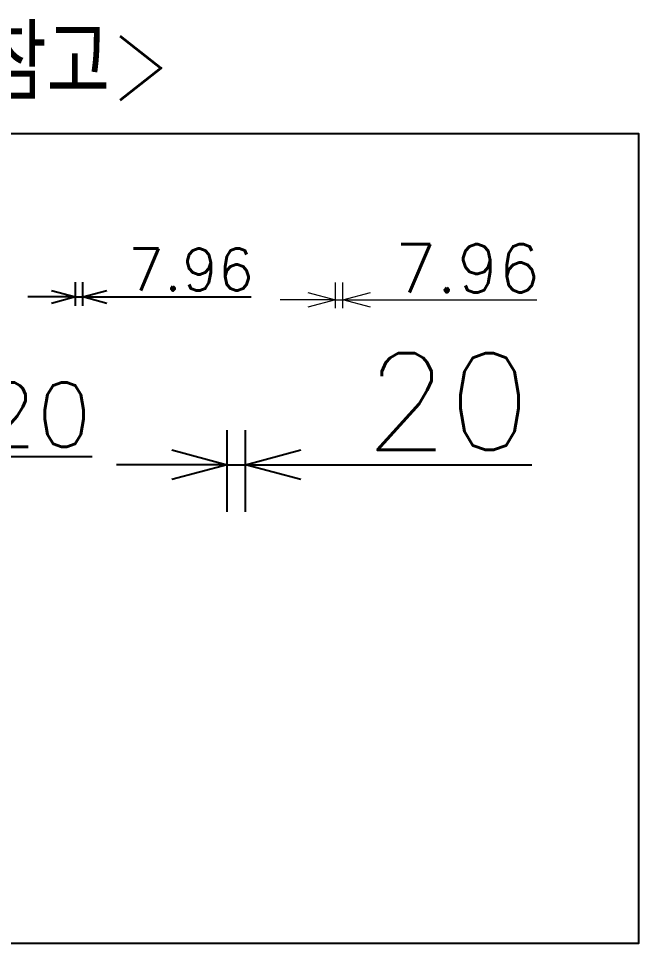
# Model space of a CAD drawing. Header units: millimetres. Extents: x 100 to 1520, y 4867 to 5871.
# Drawn here: x 847 to 1520, y 4867 to 5871 of the extents above; entities that cross this region are included whole.
import ezdxf

# ---------------------------------------------------------------- set-up
doc = ezdxf.new("R2010")
doc.units = ezdxf.units.MM
doc.layers.add('AM_5', color=3, linetype='Continuous', lineweight=25)
doc.layers.add('AM_REFDIM', color=4, linetype='Continuous', lineweight=25)
doc.layers.add('O', color=7, linetype='Continuous')
doc.styles.get("Standard").update_dxf_attribs({"font": 'romans.shx', "bigfont": 'whgtxt.shx'})
doc.dimstyles.new('ISO-25-S13', dxfattribs={"dimscale": 13, "dimtxt": 3.5, "dimasz": 2, "dimexe": 1.25, "dimexo": 0.3, "dimgap": 0.5, "dimtad": 1, "dimdsep": 46, "dimtxsty": 'Standard', "dimblk": 'OPEN30', "dimcen": 3, "dimclrd": 8, "dimclre": 8, "dimclrt": 60, "dimazin": 2, "dimtp": 0.02, "dimtm": 0.02, "dimtfac": 0.5, "dimtmove": 0, "dimatfit": 3, "dimldrblk": 'OPEN30', "dimfxl": 1.25, "dimtolj": 2, "dimlwd": -1, "dimlwe": -1, "dimarcsym": 0})
doc.dimstyles.new('ISO-25-S15', dxfattribs={"dimscale": 15, "dimtxt": 3.5, "dimasz": 2, "dimexe": 1.25, "dimexo": 0.3, "dimgap": 0.5, "dimtad": 1, "dimdsep": 46, "dimtxsty": 'Standard', "dimblk": 'OPEN30', "dimcen": 3, "dimclrd": 8, "dimclre": 8, "dimclrt": 60, "dimazin": 2, "dimtp": 0.02, "dimtm": 0.02, "dimtfac": 0.5, "dimtmove": 0, "dimatfit": 3, "dimldrblk": 'OPEN30', "dimfxl": 1.25, "dimtolj": 2, "dimlwd": 0, "dimlwe": 0, "dimarcsym": 0})
doc.dimstyles.new('ISO-25-S20', dxfattribs={"dimscale": 20, "dimtxt": 3.5, "dimasz": 2, "dimexe": 1.25, "dimexo": 0.3, "dimgap": 0.5, "dimtad": 1, "dimdsep": 46, "dimtxsty": 'Standard', "dimblk": 'OPEN30', "dimcen": 3, "dimclrd": 8, "dimclre": 8, "dimclrt": 60, "dimazin": 2, "dimtp": 0.02, "dimtm": 0.02, "dimtfac": 0.5, "dimtmove": 0, "dimatfit": 3, "dimldrblk": 'OPEN30', "dimfxl": 1.25, "dimtolj": 2, "dimlwd": -1, "dimlwe": -1, "dimarcsym": 0})
doc.dimstyles.new('ISO-25-S30', dxfattribs={"dimscale": 30, "dimtxt": 3.5, "dimasz": 2, "dimexe": 1.25, "dimexo": 0.3, "dimgap": 0.5, "dimtad": 1, "dimdsep": 46, "dimtxsty": 'Standard', "dimblk": 'OPEN30', "dimcen": 3, "dimclrd": 8, "dimclre": 8, "dimclrt": 60, "dimazin": 2, "dimtp": 0.02, "dimtm": 0.02, "dimtfac": 0.5, "dimtmove": 0, "dimatfit": 3, "dimldrblk": 'OPEN30', "dimfxl": 1.25, "dimtolj": 2, "dimlwd": -1, "dimlwe": -1, "dimarcsym": 0})

# ---------------------------------------------------------------- blocks, each defined once
blk = doc.blocks.new('_Open30')
at = {"color": 0, "linetype": 'ByBlock', "lineweight": -2}
for p, q in [((-1, 0.268), (0, 0)), ((0, 0), (-1, -0.268)), ((0, 0), (-1, 0))]:
    blk.add_line(p, q, dxfattribs=at)
blk = doc.blocks.new('*D30')
at = {"layer": 'AM_5', "color": 8, "transparency": 16777216}
for p, q in [((699.9, 5340.9), (699.9, 5420.1)), ((719.9, 5340.9), (719.9, 5420.1)), ((659.9, 5395.1), (619.9, 5395.1)), ((699.9, 5395.1), (719.9, 5395.1)), ((759.9, 5395.1), (927.2, 5395.1))]:
    blk.add_line(p, q, dxfattribs=at)
at = {"layer": 'Defpoints', "color": 0, "transparency": 16777216}
for p in [(719.9, 5395.1), (699.9, 5334.9), (719.9, 5334.9)]:
    blk.add_point(p, dxfattribs=at)
at = {"layer": 'AM_5', "color": 8, "transparency": 16777216, "xscale": 40, "yscale": 40, "zscale": 40}
blk.add_blockref('_Open30', (699.9, 5395.1), dxfattribs=at)
at = {"layer": 'AM_5', "color": 8, "transparency": 16777216, "xscale": 40, "yscale": 40, "zscale": 40, "rotation": 180}
blk.add_blockref('_Open30', (719.9, 5395.1), dxfattribs=at)
at = {"layer": 'AM_5', "color": 60, "transparency": 16777216, "insert": (866.6, 5440.8), "char_height": 70, "attachment_point": 5}
blk.add_mtext('\\A2;20', dxfattribs=at)
blk = doc.blocks.new('*D44')
at = {"layer": 'AM_REFDIM', "color": 8, "transparency": 16777216}
for p, q in [((1073.5, 5335.1), (1073.5, 5423.8)), ((1093.5, 5335.1), (1093.5, 5423.8)), ((1013.5, 5386.3), (953.5, 5386.3)), ((1073.5, 5386.3), (1093.5, 5386.3)), ((1153.5, 5386.3), (1404.4, 5386.3))]:
    blk.add_line(p, q, dxfattribs=at)
at = {"layer": 'Defpoints', "color": 0, "transparency": 16777216}
for p in [(1093.5, 5386.3), (1073.5, 5326.1), (1093.5, 5326.1)]:
    blk.add_point(p, dxfattribs=at)
at = {"layer": 'AM_REFDIM', "color": 8, "transparency": 16777216, "xscale": 60, "yscale": 60, "zscale": 60}
blk.add_blockref('_Open30', (1073.5, 5386.3), dxfattribs=at)
at = {"layer": 'AM_REFDIM', "color": 8, "transparency": 16777216, "xscale": 60, "yscale": 60, "zscale": 60, "rotation": 180}
blk.add_blockref('_Open30', (1093.5, 5386.3), dxfattribs=at)
at = {"layer": 'AM_REFDIM', "color": 60, "transparency": 16777216, "insert": (1313.5, 5454.9), "char_height": 105, "attachment_point": 5}
blk.add_mtext('\\A2;20', dxfattribs=at)
blk = doc.blocks.new('*D46')
at = {"layer": 'Defpoints', "color": 0, "transparency": 16777216}
for p in [(1199.2, 5565.4), (1191.2, 5551.7), (1199.2, 5551.7)]:
    blk.add_point(p, dxfattribs=at)
at = {"layer": 'O', "color": 8, "lineweight": 0, "transparency": 16777216}
for p, q in [((1191.2, 5556.2), (1191.2, 5584.1)), ((1199.2, 5556.2), (1199.2, 5584.1)), ((1161.2, 5565.4), (1131.2, 5565.4)), ((1191.2, 5565.4), (1199.2, 5565.4)), ((1229.2, 5565.4), (1410.1, 5565.4))]:
    blk.add_line(p, q, dxfattribs=at)
at = {"layer": 'O', "color": 8, "lineweight": 0, "transparency": 16777216, "xscale": 30, "yscale": 30, "zscale": 30}
blk.add_blockref('_Open30', (1191.2, 5565.4), dxfattribs=at)
at = {"layer": 'O', "color": 8, "lineweight": 0, "transparency": 16777216, "xscale": 30, "yscale": 30, "zscale": 30, "rotation": 180}
blk.add_blockref('_Open30', (1199.2, 5565.4), dxfattribs=at)
at = {"layer": 'O', "color": 60, "transparency": 16777216, "insert": (1334.6, 5599.7), "char_height": 52.5, "attachment_point": 5}
blk.add_mtext('7.96', dxfattribs=at)
blk = doc.blocks.new('*D47')
at = {"layer": 'Defpoints', "color": 0, "transparency": 16777216}
for p in [(916.9, 5568.5), (909, 5554.8), (916.9, 5554.8)]:
    blk.add_point(p, dxfattribs=at)
at = {"layer": 'O', "color": 8, "transparency": 16777216}
for p, q in [((909, 5558.7), (909, 5584.7)), ((916.9, 5558.7), (916.9, 5584.7)), ((883, 5568.5), (857, 5568.5)), ((909, 5568.5), (916.9, 5568.5)), ((942.9, 5568.5), (1099.7, 5568.5))]:
    blk.add_line(p, q, dxfattribs=at)
at = {"layer": 'O', "color": 8, "transparency": 16777216, "xscale": 26, "yscale": 26, "zscale": 26}
blk.add_blockref('_Open30', (909, 5568.5), dxfattribs=at)
at = {"layer": 'O', "color": 8, "transparency": 16777216, "xscale": 26, "yscale": 26, "zscale": 26, "rotation": 180}
blk.add_blockref('_Open30', (916.9, 5568.5), dxfattribs=at)
at = {"layer": 'O', "color": 60, "transparency": 16777216, "insert": (1034.3, 5598.2), "char_height": 45.5, "attachment_point": 5}
blk.add_mtext('7.96', dxfattribs=at)

msp = doc.modelspace()

# ---------------------------------------------------------------- linework, layer by layer
msp.add_lwpolyline([(99.662, 5745.872), (1520.339, 5745.872), (1520.339, 4866.504), (99.662, 4866.504)], close=True)

# ---------------------------------------------------------------- texts
at = {"color": 7, "true_color": 0xffffff, "width": 0.8}
msp.add_text('<치수선 참고>', height=81, dxfattribs=at).set_placement((492.321, 5782.301))

# ---------------------------------------------------------------- dimensions: what is measured, and where the dimension line sits
at = {"layer": 'AM_5'}
dim = msp.add_linear_dim(base=(719.906, 5395.087), p1=(699.906, 5334.851), p2=(719.906, 5334.851), dimstyle='ISO-25-S20', override={"dimtol": 0, "dimlim": 0, "dimtp": 0.02, "dimtm": 0.02, "dimtfac": 0.5, "dimtdec": 2, "dimtolj": 2, "dimtzin": 8}, dxfattribs=at)
dim.commit()
dim.dimension.update_dxf_attribs({"geometry": '*D30', "text_midpoint": (866.573, 5395.087), "dimtype": 160})
at = {"layer": 'AM_REFDIM'}
dim = msp.add_linear_dim(base=(1093.466, 5386.334), p1=(1073.466, 5326.098), p2=(1093.466, 5326.098), dimstyle='ISO-25-S30', override={"dimtol": 0, "dimlim": 0, "dimtp": 0.02, "dimtm": 0.02, "dimtfac": 0.5, "dimtdec": 2, "dimtolj": 2, "dimtzin": 8}, dxfattribs=at)
dim.commit()
dim.dimension.update_dxf_attribs({"geometry": '*D44', "text_midpoint": (1313.466, 5386.334), "dimtype": 160})
at = {"layer": 'O'}
for base, p1, p2, dimstyle, picture, middle in [((916.95, 5568.461), (908.99, 5554.797), (916.95, 5554.797), 'ISO-25-S13', '*D47', (1034.342, 5598.192)), ((1199.196, 5565.379), (1191.236, 5551.714), (1199.196, 5551.714), 'ISO-25-S15', '*D46', (1334.649, 5599.684))]:
    dim = msp.add_linear_dim(base=base, p1=p1, p2=p2, dimstyle=dimstyle, override={"dimtol": 0, "dimlim": 0, "dimtp": 0, "dimtm": 0, "dimtfac": 1, "dimtdec": 2, "dimtolj": 0, "dimtzin": 8}, dxfattribs=at)
    dim.commit()
    dim.dimension.update_dxf_attribs({"geometry": picture, "text_midpoint": middle})

doc.saveas('drawing.dxf')
